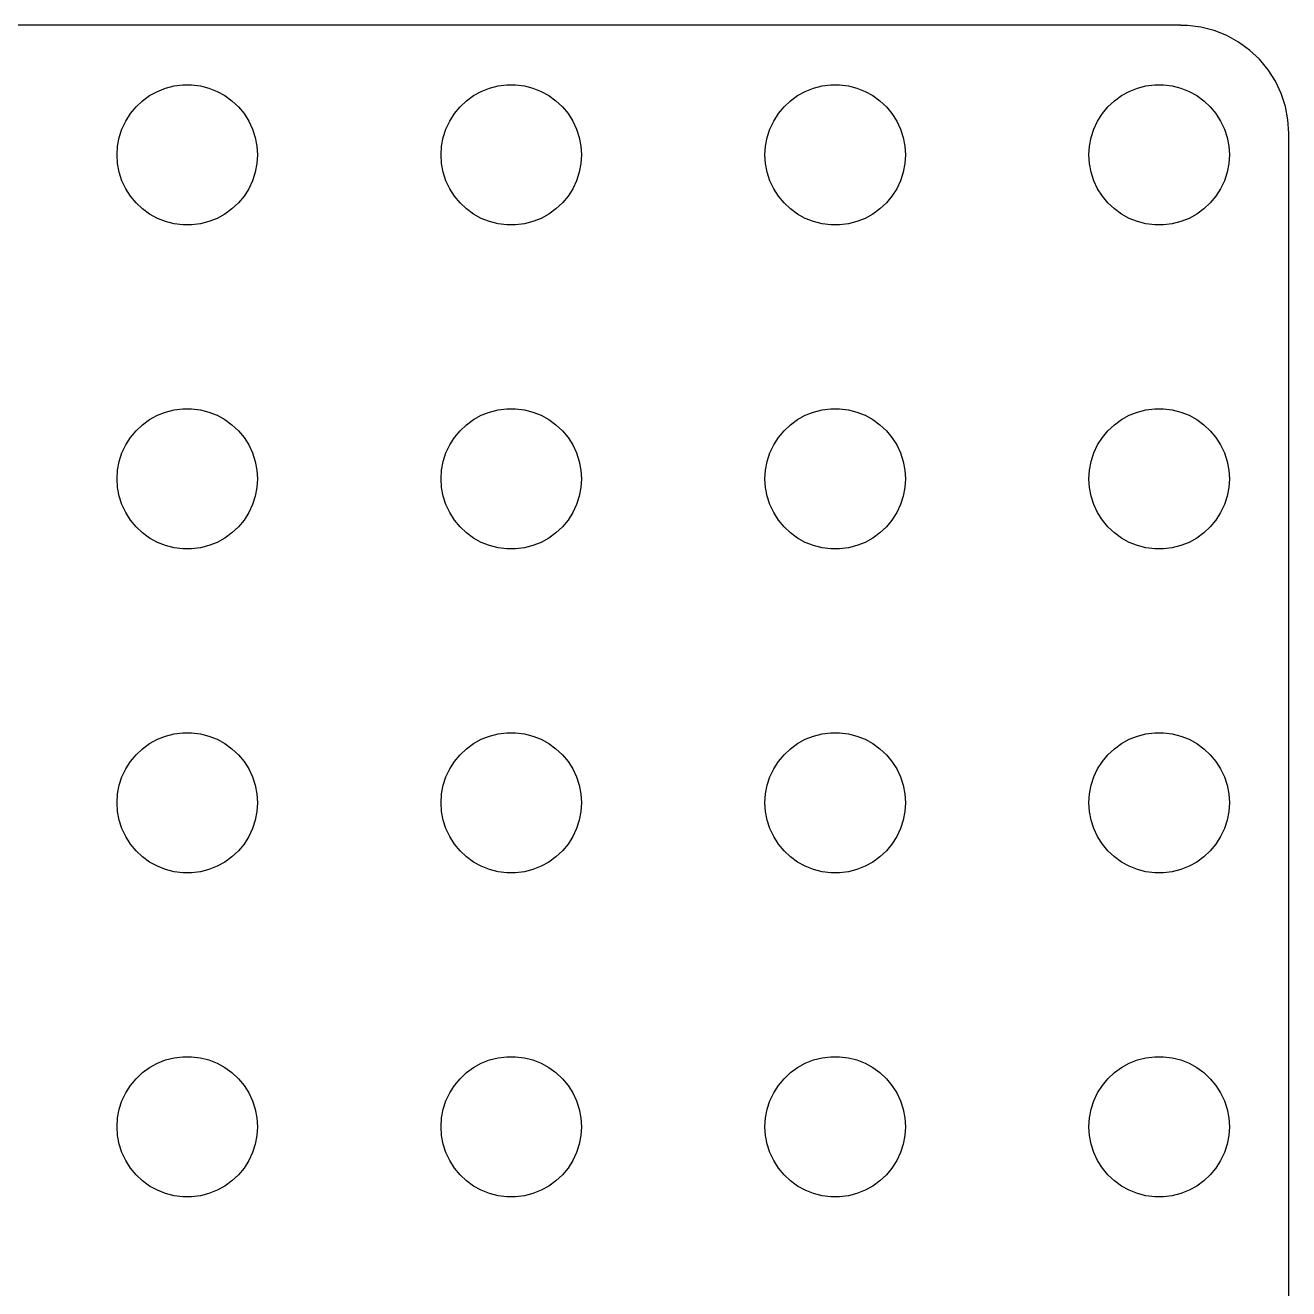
# Model space of a CAD drawing. Header units: metres. Extents: x 9 to 126, y 9 to 126.
# Drawn here: x 67.5 to 126, y 67.5 to 126 of the extents above; entities that cross this region are included whole.
import ezdxf

# ---------------------------------------------------------------- set-up
doc = ezdxf.new("R2010")
doc.units = ezdxf.units.M

msp = doc.modelspace()

# ---------------------------------------------------------------- linework, layer by layer
for p, q in [((121, 126), (14, 126)), ((121, 125.99), (121, 126)), ((121.314, 125.99), (121, 125.99)), ((121.937, 125.911), (121.314, 125.99)), ((122.545, 125.755), (121.937, 125.911)), ((123.129, 125.524), (122.545, 125.755)), ((123.679, 125.222), (123.129, 125.524)), ((124.187, 124.853), (123.679, 125.222)), ((124.645, 124.423), (124.187, 124.853)), ((125.045, 123.939), (124.645, 124.423)), ((125.382, 123.409), (125.045, 123.939)), ((73.2586, 122.744), (73.6162, 122.941)), ((73.6162, 122.941), (73.9957, 123.091)), ((73.9957, 123.091), (74.391, 123.192)), ((74.391, 123.192), (74.7959, 123.244)), ((74.7959, 123.244), (75.2041, 123.244)), ((75.2041, 123.244), (75.609, 123.192)), ((75.609, 123.192), (76.0043, 123.091)), ((76.0043, 123.091), (76.3838, 122.941)), ((76.3838, 122.941), (76.7414, 122.744)), ((88.2586, 122.744), (88.6162, 122.941)), ((88.6162, 122.941), (88.9957, 123.091)), ((88.9957, 123.091), (89.391, 123.192)), ((89.391, 123.192), (89.7959, 123.244)), ((89.7959, 123.244), (90.2041, 123.244)), ((90.2041, 123.244), (90.609, 123.192)), ((90.609, 123.192), (91.0043, 123.091)), ((91.0043, 123.091), (91.3838, 122.941)), ((91.3838, 122.941), (91.7414, 122.744)), ((103.259, 122.744), (103.616, 122.941)), ((103.616, 122.941), (103.996, 123.091)), ((103.996, 123.091), (104.391, 123.192)), ((104.391, 123.192), (104.796, 123.244)), ((104.796, 123.244), (105.204, 123.244)), ((105.204, 123.244), (105.609, 123.192)), ((105.609, 123.192), (106.004, 123.091)), ((106.004, 123.091), (106.384, 122.941)), ((106.384, 122.941), (106.741, 122.744)), ((118.259, 122.744), (118.616, 122.941)), ((118.616, 122.941), (118.996, 123.091)), ((118.996, 123.091), (119.391, 123.192)), ((119.391, 123.192), (119.796, 123.244)), ((119.796, 123.244), (120.204, 123.244)), ((120.204, 123.244), (120.609, 123.192)), ((120.609, 123.192), (121.004, 123.091)), ((121.004, 123.091), (121.384, 122.941)), ((121.384, 122.941), (121.741, 122.744)), ((125.649, 122.841), (125.382, 123.409)), ((72.6308, 122.225), (72.9284, 122.504)), ((72.9284, 122.504), (73.2586, 122.744)), ((76.7414, 122.744), (77.0716, 122.504)), ((77.0716, 122.504), (77.3691, 122.225)), ((87.6308, 122.225), (87.9284, 122.504)), ((87.9284, 122.504), (88.2586, 122.744)), ((91.7414, 122.744), (92.0716, 122.504)), ((92.0716, 122.504), (92.3691, 122.225)), ((102.631, 122.225), (102.928, 122.504)), ((102.928, 122.504), (103.259, 122.744)), ((106.741, 122.744), (107.072, 122.504)), ((107.072, 122.504), (107.369, 122.225)), ((117.631, 122.225), (117.928, 122.504)), ((117.928, 122.504), (118.259, 122.744)), ((121.741, 122.744), (122.072, 122.504)), ((122.072, 122.504), (122.369, 122.225)), ((125.843, 122.243), (125.649, 122.841)), ((72.152, 121.566), (72.3707, 121.91)), ((72.3707, 121.91), (72.6308, 122.225)), ((77.3691, 122.225), (77.6293, 121.91)), ((77.6293, 121.91), (77.848, 121.566)), ((87.152, 121.566), (87.3707, 121.91)), ((87.3707, 121.91), (87.6308, 122.225)), ((92.3691, 122.225), (92.6293, 121.91)), ((92.6293, 121.91), (92.848, 121.566)), ((102.152, 121.566), (102.371, 121.91)), ((102.371, 121.91), (102.631, 122.225)), ((107.369, 122.225), (107.629, 121.91)), ((107.629, 121.91), (107.848, 121.566)), ((117.152, 121.566), (117.371, 121.91)), ((117.371, 121.91), (117.631, 122.225)), ((122.369, 122.225), (122.629, 121.91)), ((122.629, 121.91), (122.848, 121.566)), ((125.961, 121.627), (125.843, 122.243)), ((71.8521, 120.808), (71.9782, 121.196)), ((71.9782, 121.196), (72.152, 121.566)), ((77.848, 121.566), (78.0218, 121.196)), ((78.0218, 121.196), (78.1479, 120.808)), ((86.8521, 120.808), (86.9782, 121.196)), ((86.9782, 121.196), (87.152, 121.566)), ((92.848, 121.566), (93.0218, 121.196)), ((93.0218, 121.196), (93.1479, 120.808)), ((101.852, 120.808), (101.978, 121.196)), ((101.978, 121.196), (102.152, 121.566)), ((107.848, 121.566), (108.022, 121.196)), ((108.022, 121.196), (108.148, 120.808)), ((116.852, 120.808), (116.978, 121.196)), ((116.978, 121.196), (117.152, 121.566)), ((122.848, 121.566), (123.022, 121.196)), ((123.022, 121.196), (123.148, 120.808)), ((126, 121), (125.961, 121.627)), ((71.7756, 120.407), (71.8521, 120.808)), ((78.1479, 120.808), (78.2244, 120.407)), ((86.7756, 120.407), (86.8521, 120.808)), ((93.1479, 120.808), (93.2244, 120.407)), ((101.776, 120.407), (101.852, 120.808)), ((108.148, 120.808), (108.224, 120.407)), ((116.776, 120.407), (116.852, 120.808)), ((123.148, 120.808), (123.224, 120.407)), ((126, 14), (126, 121)), ((71.75, 120), (71.7756, 120.407)), ((71.7756, 119.593), (71.75, 120)), ((78.2244, 120.407), (78.25, 120)), ((78.25, 120), (78.2244, 119.593)), ((86.75, 120), (86.7756, 120.407)), ((86.7756, 119.593), (86.75, 120)), ((93.2244, 120.407), (93.25, 120)), ((93.25, 120), (93.2244, 119.593)), ((101.75, 120), (101.776, 120.407)), ((101.776, 119.593), (101.75, 120)), ((108.224, 120.407), (108.25, 120)), ((108.25, 120), (108.224, 119.593)), ((116.75, 120), (116.776, 120.407)), ((116.776, 119.593), (116.75, 120)), ((123.224, 120.407), (123.25, 120)), ((123.25, 120), (123.224, 119.593)), ((71.8521, 119.192), (71.7756, 119.593)), ((78.2244, 119.593), (78.1479, 119.192)), ((86.8521, 119.192), (86.7756, 119.593)), ((93.2244, 119.593), (93.1479, 119.192)), ((101.852, 119.192), (101.776, 119.593)), ((108.224, 119.593), (108.148, 119.192)), ((116.852, 119.192), (116.776, 119.593)), ((123.224, 119.593), (123.148, 119.192)), ((71.9782, 118.804), (71.8521, 119.192)), ((72.152, 118.434), (71.9782, 118.804)), ((78.0218, 118.804), (77.848, 118.434)), ((78.1479, 119.192), (78.0218, 118.804)), ((86.9782, 118.804), (86.8521, 119.192)), ((87.152, 118.434), (86.9782, 118.804)), ((93.0218, 118.804), (92.848, 118.434)), ((93.1479, 119.192), (93.0218, 118.804)), ((101.978, 118.804), (101.852, 119.192)), ((102.152, 118.434), (101.978, 118.804)), ((108.022, 118.804), (107.848, 118.434)), ((108.148, 119.192), (108.022, 118.804)), ((116.978, 118.804), (116.852, 119.192)), ((117.152, 118.434), (116.978, 118.804)), ((123.022, 118.804), (122.848, 118.434)), ((123.148, 119.192), (123.022, 118.804)), ((72.3707, 118.09), (72.152, 118.434)), ((77.848, 118.434), (77.6293, 118.09)), ((87.3707, 118.09), (87.152, 118.434)), ((92.848, 118.434), (92.6293, 118.09)), ((102.371, 118.09), (102.152, 118.434)), ((107.848, 118.434), (107.629, 118.09)), ((117.371, 118.09), (117.152, 118.434)), ((122.848, 118.434), (122.629, 118.09)), ((72.6308, 117.775), (72.3707, 118.09)), ((72.9284, 117.496), (72.6308, 117.775)), ((77.3691, 117.775), (77.0716, 117.496)), ((77.6293, 118.09), (77.3691, 117.775)), ((87.6308, 117.775), (87.3707, 118.09)), ((87.9284, 117.496), (87.6308, 117.775)), ((92.3691, 117.775), (92.0716, 117.496)), ((92.6293, 118.09), (92.3691, 117.775)), ((102.631, 117.775), (102.371, 118.09)), ((102.928, 117.496), (102.631, 117.775)), ((107.369, 117.775), (107.072, 117.496)), ((107.629, 118.09), (107.369, 117.775)), ((117.631, 117.775), (117.371, 118.09)), ((117.928, 117.496), (117.631, 117.775)), ((122.369, 117.775), (122.072, 117.496)), ((122.629, 118.09), (122.369, 117.775)), ((73.2586, 117.256), (72.9284, 117.496)), ((73.6162, 117.059), (73.2586, 117.256)), ((73.9957, 116.909), (73.6162, 117.059)), ((76.3838, 117.059), (76.0043, 116.909)), ((76.7414, 117.256), (76.3838, 117.059)), ((77.0716, 117.496), (76.7414, 117.256)), ((88.2586, 117.256), (87.9284, 117.496)), ((88.6162, 117.059), (88.2586, 117.256)), ((88.9957, 116.909), (88.6162, 117.059)), ((91.3838, 117.059), (91.0043, 116.909)), ((91.7414, 117.256), (91.3838, 117.059)), ((92.0716, 117.496), (91.7414, 117.256)), ((103.259, 117.256), (102.928, 117.496)), ((103.616, 117.059), (103.259, 117.256)), ((103.996, 116.909), (103.616, 117.059)), ((106.384, 117.059), (106.004, 116.909)), ((106.741, 117.256), (106.384, 117.059)), ((107.072, 117.496), (106.741, 117.256)), ((118.259, 117.256), (117.928, 117.496)), ((118.616, 117.059), (118.259, 117.256)), ((118.996, 116.909), (118.616, 117.059)), ((121.384, 117.059), (121.004, 116.909)), ((121.741, 117.256), (121.384, 117.059)), ((122.072, 117.496), (121.741, 117.256)), ((74.391, 116.808), (73.9957, 116.909)), ((74.7959, 116.756), (74.391, 116.808)), ((75.2041, 116.756), (74.7959, 116.756)), ((75.609, 116.808), (75.2041, 116.756)), ((76.0043, 116.909), (75.609, 116.808)), ((89.391, 116.808), (88.9957, 116.909)), ((89.7959, 116.756), (89.391, 116.808)), ((90.2041, 116.756), (89.7959, 116.756)), ((90.609, 116.808), (90.2041, 116.756)), ((91.0043, 116.909), (90.609, 116.808)), ((104.391, 116.808), (103.996, 116.909)), ((104.796, 116.756), (104.391, 116.808)), ((105.204, 116.756), (104.796, 116.756)), ((105.609, 116.808), (105.204, 116.756)), ((106.004, 116.909), (105.609, 116.808)), ((119.391, 116.808), (118.996, 116.909)), ((119.796, 116.756), (119.391, 116.808)), ((120.204, 116.756), (119.796, 116.756)), ((120.609, 116.808), (120.204, 116.756)), ((121.004, 116.909), (120.609, 116.808)), ((74.391, 108.192), (74.7959, 108.244)), ((74.7959, 108.244), (75.2041, 108.244)), ((75.2041, 108.244), (75.609, 108.192)), ((89.391, 108.192), (89.7959, 108.244)), ((89.7959, 108.244), (90.2041, 108.244)), ((90.2041, 108.244), (90.609, 108.192)), ((104.391, 108.192), (104.796, 108.244)), ((104.796, 108.244), (105.204, 108.244)), ((105.204, 108.244), (105.609, 108.192)), ((119.391, 108.192), (119.796, 108.244)), ((119.796, 108.244), (120.204, 108.244)), ((120.204, 108.244), (120.609, 108.192)), ((72.9284, 107.504), (73.2586, 107.744)), ((73.2586, 107.744), (73.6162, 107.941)), ((73.6162, 107.941), (73.9957, 108.091)), ((73.9957, 108.091), (74.391, 108.192)), ((75.609, 108.192), (76.0043, 108.091)), ((76.0043, 108.091), (76.3838, 107.941)), ((76.3838, 107.941), (76.7414, 107.744)), ((76.7414, 107.744), (77.0716, 107.504)), ((87.9284, 107.504), (88.2586, 107.744)), ((88.2586, 107.744), (88.6162, 107.941)), ((88.6162, 107.941), (88.9957, 108.091)), ((88.9957, 108.091), (89.391, 108.192)), ((90.609, 108.192), (91.0043, 108.091)), ((91.0043, 108.091), (91.3838, 107.941)), ((91.3838, 107.941), (91.7414, 107.744)), ((91.7414, 107.744), (92.0716, 107.504)), ((102.928, 107.504), (103.259, 107.744)), ((103.259, 107.744), (103.616, 107.941)), ((103.616, 107.941), (103.996, 108.091)), ((103.996, 108.091), (104.391, 108.192)), ((105.609, 108.192), (106.004, 108.091)), ((106.004, 108.091), (106.384, 107.941)), ((106.384, 107.941), (106.741, 107.744)), ((106.741, 107.744), (107.072, 107.504)), ((117.928, 107.504), (118.259, 107.744)), ((118.259, 107.744), (118.616, 107.941)), ((118.616, 107.941), (118.996, 108.091)), ((118.996, 108.091), (119.391, 108.192)), ((120.609, 108.192), (121.004, 108.091)), ((121.004, 108.091), (121.384, 107.941)), ((121.384, 107.941), (121.741, 107.744)), ((121.741, 107.744), (122.072, 107.504)), ((72.3707, 106.91), (72.6308, 107.225)), ((72.6308, 107.225), (72.9284, 107.504)), ((77.0716, 107.504), (77.3691, 107.225)), ((77.3691, 107.225), (77.6293, 106.91)), ((87.3707, 106.91), (87.6308, 107.225)), ((87.6308, 107.225), (87.9284, 107.504)), ((92.0716, 107.504), (92.3691, 107.225)), ((92.3691, 107.225), (92.6293, 106.91)), ((102.371, 106.91), (102.631, 107.225)), ((102.631, 107.225), (102.928, 107.504)), ((107.072, 107.504), (107.369, 107.225)), ((107.369, 107.225), (107.629, 106.91)), ((117.371, 106.91), (117.631, 107.225)), ((117.631, 107.225), (117.928, 107.504)), ((122.072, 107.504), (122.369, 107.225)), ((122.369, 107.225), (122.629, 106.91)), ((71.9782, 106.196), (72.152, 106.566)), ((72.152, 106.566), (72.3707, 106.91)), ((77.6293, 106.91), (77.848, 106.566)), ((77.848, 106.566), (78.0218, 106.196)), ((86.9782, 106.196), (87.152, 106.566)), ((87.152, 106.566), (87.3707, 106.91)), ((92.6293, 106.91), (92.848, 106.566)), ((92.848, 106.566), (93.0218, 106.196)), ((101.978, 106.196), (102.152, 106.566)), ((102.152, 106.566), (102.371, 106.91)), ((107.629, 106.91), (107.848, 106.566)), ((107.848, 106.566), (108.022, 106.196)), ((116.978, 106.196), (117.152, 106.566)), ((117.152, 106.566), (117.371, 106.91)), ((122.629, 106.91), (122.848, 106.566)), ((122.848, 106.566), (123.022, 106.196)), ((71.8521, 105.808), (71.9782, 106.196)), ((78.0218, 106.196), (78.1479, 105.808)), ((86.8521, 105.808), (86.9782, 106.196)), ((93.0218, 106.196), (93.1479, 105.808)), ((101.852, 105.808), (101.978, 106.196)), ((108.022, 106.196), (108.148, 105.808)), ((116.852, 105.808), (116.978, 106.196)), ((123.022, 106.196), (123.148, 105.808)), ((71.75, 105), (71.7756, 105.407)), ((71.7756, 105.407), (71.8521, 105.808)), ((78.1479, 105.808), (78.2244, 105.407)), ((78.2244, 105.407), (78.25, 105)), ((86.75, 105), (86.7756, 105.407)), ((86.7756, 105.407), (86.8521, 105.808)), ((93.1479, 105.808), (93.2244, 105.407)), ((93.2244, 105.407), (93.25, 105)), ((101.75, 105), (101.776, 105.407)), ((101.776, 105.407), (101.852, 105.808)), ((108.148, 105.808), (108.224, 105.407)), ((108.224, 105.407), (108.25, 105)), ((116.75, 105), (116.776, 105.407)), ((116.776, 105.407), (116.852, 105.808)), ((123.148, 105.808), (123.224, 105.407)), ((123.224, 105.407), (123.25, 105)), ((71.7756, 104.593), (71.75, 105)), ((78.25, 105), (78.2244, 104.593)), ((86.7756, 104.593), (86.75, 105)), ((93.25, 105), (93.2244, 104.593)), ((101.776, 104.593), (101.75, 105)), ((108.25, 105), (108.224, 104.593)), ((116.776, 104.593), (116.75, 105)), ((123.25, 105), (123.224, 104.593)), ((71.8521, 104.192), (71.7756, 104.593)), ((71.9782, 103.804), (71.8521, 104.192)), ((78.1479, 104.192), (78.0218, 103.804)), ((78.2244, 104.593), (78.1479, 104.192)), ((86.8521, 104.192), (86.7756, 104.593)), ((86.9782, 103.804), (86.8521, 104.192)), ((93.1479, 104.192), (93.0218, 103.804)), ((93.2244, 104.593), (93.1479, 104.192)), ((101.852, 104.192), (101.776, 104.593)), ((101.978, 103.804), (101.852, 104.192)), ((108.148, 104.192), (108.022, 103.804)), ((108.224, 104.593), (108.148, 104.192)), ((116.852, 104.192), (116.776, 104.593)), ((116.978, 103.804), (116.852, 104.192)), ((123.148, 104.192), (123.022, 103.804)), ((123.224, 104.593), (123.148, 104.192)), ((72.152, 103.434), (71.9782, 103.804)), ((78.0218, 103.804), (77.848, 103.434)), ((87.152, 103.434), (86.9782, 103.804)), ((93.0218, 103.804), (92.848, 103.434)), ((102.152, 103.434), (101.978, 103.804)), ((108.022, 103.804), (107.848, 103.434)), ((117.152, 103.434), (116.978, 103.804)), ((123.022, 103.804), (122.848, 103.434)), ((72.3707, 103.09), (72.152, 103.434)), ((72.6308, 102.775), (72.3707, 103.09)), ((77.6293, 103.09), (77.3691, 102.775)), ((77.848, 103.434), (77.6293, 103.09)), ((87.3707, 103.09), (87.152, 103.434)), ((87.6308, 102.775), (87.3707, 103.09)), ((92.6293, 103.09), (92.3691, 102.775)), ((92.848, 103.434), (92.6293, 103.09)), ((102.371, 103.09), (102.152, 103.434)), ((102.631, 102.775), (102.371, 103.09)), ((107.629, 103.09), (107.369, 102.775)), ((107.848, 103.434), (107.629, 103.09)), ((117.371, 103.09), (117.152, 103.434)), ((117.631, 102.775), (117.371, 103.09)), ((122.629, 103.09), (122.369, 102.775)), ((122.848, 103.434), (122.629, 103.09)), ((72.9284, 102.496), (72.6308, 102.775)), ((73.2586, 102.256), (72.9284, 102.496)), ((77.0716, 102.496), (76.7414, 102.256)), ((77.3691, 102.775), (77.0716, 102.496)), ((87.9284, 102.496), (87.6308, 102.775)), ((88.2586, 102.256), (87.9284, 102.496)), ((92.0716, 102.496), (91.7414, 102.256)), ((92.3691, 102.775), (92.0716, 102.496)), ((102.928, 102.496), (102.631, 102.775)), ((103.259, 102.256), (102.928, 102.496)), ((107.072, 102.496), (106.741, 102.256)), ((107.369, 102.775), (107.072, 102.496)), ((117.928, 102.496), (117.631, 102.775)), ((118.259, 102.256), (117.928, 102.496)), ((122.072, 102.496), (121.741, 102.256)), ((122.369, 102.775), (122.072, 102.496)), ((73.6162, 102.059), (73.2586, 102.256)), ((73.9957, 101.909), (73.6162, 102.059)), ((74.391, 101.808), (73.9957, 101.909)), ((74.7959, 101.756), (74.391, 101.808)), ((75.609, 101.808), (75.2041, 101.756)), ((76.0043, 101.909), (75.609, 101.808)), ((76.3838, 102.059), (76.0043, 101.909)), ((76.7414, 102.256), (76.3838, 102.059)), ((88.6162, 102.059), (88.2586, 102.256)), ((88.9957, 101.909), (88.6162, 102.059)), ((89.391, 101.808), (88.9957, 101.909)), ((89.7959, 101.756), (89.391, 101.808)), ((90.609, 101.808), (90.2041, 101.756)), ((91.0043, 101.909), (90.609, 101.808)), ((91.3838, 102.059), (91.0043, 101.909)), ((91.7414, 102.256), (91.3838, 102.059)), ((103.616, 102.059), (103.259, 102.256)), ((103.996, 101.909), (103.616, 102.059)), ((104.391, 101.808), (103.996, 101.909)), ((104.796, 101.756), (104.391, 101.808)), ((105.609, 101.808), (105.204, 101.756)), ((106.004, 101.909), (105.609, 101.808)), ((106.384, 102.059), (106.004, 101.909)), ((106.741, 102.256), (106.384, 102.059)), ((118.616, 102.059), (118.259, 102.256)), ((118.996, 101.909), (118.616, 102.059)), ((119.391, 101.808), (118.996, 101.909)), ((119.796, 101.756), (119.391, 101.808)), ((120.609, 101.808), (120.204, 101.756)), ((121.004, 101.909), (120.609, 101.808)), ((121.384, 102.059), (121.004, 101.909)), ((121.741, 102.256), (121.384, 102.059)), ((75.2041, 101.756), (74.7959, 101.756)), ((90.2041, 101.756), (89.7959, 101.756)), ((105.204, 101.756), (104.796, 101.756)), ((120.204, 101.756), (119.796, 101.756)), ((73.6162, 92.9407), (73.9957, 93.0909)), ((73.9957, 93.0909), (74.391, 93.1924)), ((74.391, 93.1924), (74.7959, 93.2436)), ((74.7959, 93.2436), (75.2041, 93.2436)), ((75.2041, 93.2436), (75.609, 93.1924)), ((75.609, 93.1924), (76.0043, 93.0909)), ((76.0043, 93.0909), (76.3838, 92.9407)), ((88.6162, 92.9407), (88.9957, 93.0909)), ((88.9957, 93.0909), (89.391, 93.1924)), ((89.391, 93.1924), (89.7959, 93.2436)), ((89.7959, 93.2436), (90.2041, 93.2436)), ((90.2041, 93.2436), (90.609, 93.1924)), ((90.609, 93.1924), (91.0043, 93.0909)), ((91.0043, 93.0909), (91.3838, 92.9407)), ((103.616, 92.9407), (103.996, 93.0909)), ((103.996, 93.0909), (104.391, 93.1924)), ((104.391, 93.1924), (104.796, 93.2436)), ((104.796, 93.2436), (105.204, 93.2436)), ((105.204, 93.2436), (105.609, 93.1924)), ((105.609, 93.1924), (106.004, 93.0909)), ((106.004, 93.0909), (106.384, 92.9407)), ((118.616, 92.9407), (118.996, 93.0909)), ((118.996, 93.0909), (119.391, 93.1924)), ((119.391, 93.1924), (119.796, 93.2436)), ((119.796, 93.2436), (120.204, 93.2436)), ((120.204, 93.2436), (120.609, 93.1924)), ((120.609, 93.1924), (121.004, 93.0909)), ((121.004, 93.0909), (121.384, 92.9407)), ((72.6308, 92.2248), (72.9284, 92.5042)), ((72.9284, 92.5042), (73.2586, 92.7441)), ((73.2586, 92.7441), (73.6162, 92.9407)), ((76.3838, 92.9407), (76.7414, 92.7441)), ((76.7414, 92.7441), (77.0716, 92.5042)), ((77.0716, 92.5042), (77.3691, 92.2248)), ((87.6308, 92.2248), (87.9284, 92.5042)), ((87.9284, 92.5042), (88.2586, 92.7441)), ((88.2586, 92.7441), (88.6162, 92.9407)), ((91.3838, 92.9407), (91.7414, 92.7441)), ((91.7414, 92.7441), (92.0716, 92.5042)), ((92.0716, 92.5042), (92.3691, 92.2248)), ((102.631, 92.2248), (102.928, 92.5042)), ((102.928, 92.5042), (103.259, 92.7441)), ((103.259, 92.7441), (103.616, 92.9407)), ((106.384, 92.9407), (106.741, 92.7441)), ((106.741, 92.7441), (107.072, 92.5042)), ((107.072, 92.5042), (107.369, 92.2248)), ((117.631, 92.2248), (117.928, 92.5042)), ((117.928, 92.5042), (118.259, 92.7441)), ((118.259, 92.7441), (118.616, 92.9407)), ((121.384, 92.9407), (121.741, 92.7441)), ((121.741, 92.7441), (122.072, 92.5042)), ((122.072, 92.5042), (122.369, 92.2248)), ((72.152, 91.5657), (72.3707, 91.9103)), ((72.3707, 91.9103), (72.6308, 92.2248)), ((77.3691, 92.2248), (77.6293, 91.9103)), ((77.6293, 91.9103), (77.848, 91.5657)), ((87.152, 91.5657), (87.3707, 91.9103)), ((87.3707, 91.9103), (87.6308, 92.2248)), ((92.3691, 92.2248), (92.6293, 91.9103)), ((92.6293, 91.9103), (92.848, 91.5657)), ((102.152, 91.5657), (102.371, 91.9103)), ((102.371, 91.9103), (102.631, 92.2248)), ((107.369, 92.2248), (107.629, 91.9103)), ((107.629, 91.9103), (107.848, 91.5657)), ((117.152, 91.5657), (117.371, 91.9103)), ((117.371, 91.9103), (117.631, 92.2248)), ((122.369, 92.2248), (122.629, 91.9103)), ((122.629, 91.9103), (122.848, 91.5657)), ((71.9782, 91.1964), (72.152, 91.5657)), ((77.848, 91.5657), (78.0218, 91.1964)), ((86.9782, 91.1964), (87.152, 91.5657)), ((92.848, 91.5657), (93.0218, 91.1964)), ((101.978, 91.1964), (102.152, 91.5657)), ((107.848, 91.5657), (108.022, 91.1964)), ((116.978, 91.1964), (117.152, 91.5657)), ((122.848, 91.5657), (123.022, 91.1964)), ((71.7756, 90.4073), (71.8521, 90.8082)), ((71.8521, 90.8082), (71.9782, 91.1964)), ((78.0218, 91.1964), (78.1479, 90.8082)), ((78.1479, 90.8082), (78.2244, 90.4073)), ((86.7756, 90.4073), (86.8521, 90.8082)), ((86.8521, 90.8082), (86.9782, 91.1964)), ((93.0218, 91.1964), (93.1479, 90.8082)), ((93.1479, 90.8082), (93.2244, 90.4073)), ((101.776, 90.4073), (101.852, 90.8082)), ((101.852, 90.8082), (101.978, 91.1964)), ((108.022, 91.1964), (108.148, 90.8082)), ((108.148, 90.8082), (108.224, 90.4073)), ((116.776, 90.4073), (116.852, 90.8082)), ((116.852, 90.8082), (116.978, 91.1964)), ((123.022, 91.1964), (123.148, 90.8082)), ((123.148, 90.8082), (123.224, 90.4073)), ((71.75, 90), (71.7756, 90.4073)), ((78.2244, 90.4073), (78.25, 90)), ((86.75, 90), (86.7756, 90.4073)), ((93.2244, 90.4073), (93.25, 90)), ((101.75, 90), (101.776, 90.4073)), ((108.224, 90.4073), (108.25, 90)), ((116.75, 90), (116.776, 90.4073)), ((123.224, 90.4073), (123.25, 90)), ((71.7756, 89.5927), (71.75, 90)), ((71.8521, 89.1918), (71.7756, 89.5927)), ((78.2244, 89.5927), (78.1479, 89.1918)), ((78.25, 90), (78.2244, 89.5927)), ((86.7756, 89.5927), (86.75, 90)), ((86.8521, 89.1918), (86.7756, 89.5927)), ((93.2244, 89.5927), (93.1479, 89.1918)), ((93.25, 90), (93.2244, 89.5927)), ((101.776, 89.5927), (101.75, 90)), ((101.852, 89.1918), (101.776, 89.5927)), ((108.224, 89.5927), (108.148, 89.1918)), ((108.25, 90), (108.224, 89.5927)), ((116.776, 89.5927), (116.75, 90)), ((116.852, 89.1918), (116.776, 89.5927)), ((123.224, 89.5927), (123.148, 89.1918)), ((123.25, 90), (123.224, 89.5927)), ((71.9782, 88.8036), (71.8521, 89.1918)), ((78.1479, 89.1918), (78.0218, 88.8036)), ((86.9782, 88.8036), (86.8521, 89.1918)), ((93.1479, 89.1918), (93.0218, 88.8036)), ((101.978, 88.8036), (101.852, 89.1918)), ((108.148, 89.1918), (108.022, 88.8036)), ((116.978, 88.8036), (116.852, 89.1918)), ((123.148, 89.1918), (123.022, 88.8036)), ((72.152, 88.4343), (71.9782, 88.8036)), ((72.3707, 88.0897), (72.152, 88.4343)), ((77.848, 88.4343), (77.6293, 88.0897)), ((78.0218, 88.8036), (77.848, 88.4343)), ((87.152, 88.4343), (86.9782, 88.8036)), ((87.3707, 88.0897), (87.152, 88.4343)), ((92.848, 88.4343), (92.6293, 88.0897)), ((93.0218, 88.8036), (92.848, 88.4343)), ((102.152, 88.4343), (101.978, 88.8036)), ((102.371, 88.0897), (102.152, 88.4343)), ((107.848, 88.4343), (107.629, 88.0897)), ((108.022, 88.8036), (107.848, 88.4343)), ((117.152, 88.4343), (116.978, 88.8036)), ((117.371, 88.0897), (117.152, 88.4343)), ((122.848, 88.4343), (122.629, 88.0897)), ((123.022, 88.8036), (122.848, 88.4343)), ((72.6308, 87.7752), (72.3707, 88.0897)), ((72.9284, 87.4958), (72.6308, 87.7752)), ((77.3691, 87.7752), (77.0716, 87.4958)), ((77.6293, 88.0897), (77.3691, 87.7752)), ((87.6308, 87.7752), (87.3707, 88.0897)), ((87.9284, 87.4958), (87.6308, 87.7752)), ((92.3691, 87.7752), (92.0716, 87.4958)), ((92.6293, 88.0897), (92.3691, 87.7752)), ((102.631, 87.7752), (102.371, 88.0897)), ((102.928, 87.4958), (102.631, 87.7752)), ((107.369, 87.7752), (107.072, 87.4958)), ((107.629, 88.0897), (107.369, 87.7752)), ((117.631, 87.7752), (117.371, 88.0897)), ((117.928, 87.4958), (117.631, 87.7752)), ((122.369, 87.7752), (122.072, 87.4958)), ((122.629, 88.0897), (122.369, 87.7752)), ((73.2586, 87.2559), (72.9284, 87.4958)), ((73.6162, 87.0593), (73.2586, 87.2559)), ((76.7414, 87.2559), (76.3838, 87.0593)), ((77.0716, 87.4958), (76.7414, 87.2559)), ((88.2586, 87.2559), (87.9284, 87.4958)), ((88.6162, 87.0593), (88.2586, 87.2559)), ((91.7414, 87.2559), (91.3838, 87.0593)), ((92.0716, 87.4958), (91.7414, 87.2559)), ((103.259, 87.2559), (102.928, 87.4958)), ((103.616, 87.0593), (103.259, 87.2559)), ((106.741, 87.2559), (106.384, 87.0593)), ((107.072, 87.4958), (106.741, 87.2559)), ((118.259, 87.2559), (117.928, 87.4958)), ((118.616, 87.0593), (118.259, 87.2559)), ((121.741, 87.2559), (121.384, 87.0593)), ((122.072, 87.4958), (121.741, 87.2559)), ((73.9957, 86.9091), (73.6162, 87.0593)), ((74.391, 86.8076), (73.9957, 86.9091)), ((74.7959, 86.7564), (74.391, 86.8076)), ((75.2041, 86.7564), (74.7959, 86.7564)), ((75.609, 86.8076), (75.2041, 86.7564)), ((76.0043, 86.9091), (75.609, 86.8076)), ((76.3838, 87.0593), (76.0043, 86.9091)), ((88.9957, 86.9091), (88.6162, 87.0593)), ((89.391, 86.8076), (88.9957, 86.9091)), ((89.7959, 86.7564), (89.391, 86.8076)), ((90.2041, 86.7564), (89.7959, 86.7564)), ((90.609, 86.8076), (90.2041, 86.7564)), ((91.0043, 86.9091), (90.609, 86.8076)), ((91.3838, 87.0593), (91.0043, 86.9091)), ((103.996, 86.9091), (103.616, 87.0593)), ((104.391, 86.8076), (103.996, 86.9091)), ((104.796, 86.7564), (104.391, 86.8076)), ((105.204, 86.7564), (104.796, 86.7564)), ((105.609, 86.8076), (105.204, 86.7564)), ((106.004, 86.9091), (105.609, 86.8076)), ((106.384, 87.0593), (106.004, 86.9091)), ((118.996, 86.9091), (118.616, 87.0593)), ((119.391, 86.8076), (118.996, 86.9091)), ((119.796, 86.7564), (119.391, 86.8076)), ((120.204, 86.7564), (119.796, 86.7564)), ((120.609, 86.8076), (120.204, 86.7564)), ((121.004, 86.9091), (120.609, 86.8076)), ((121.384, 87.0593), (121.004, 86.9091)), ((73.2586, 77.7441), (73.6162, 77.9407)), ((73.6162, 77.9407), (73.9957, 78.0909)), ((73.9957, 78.0909), (74.391, 78.1924)), ((74.391, 78.1924), (74.7959, 78.2436)), ((74.7959, 78.2436), (75.2041, 78.2436)), ((75.2041, 78.2436), (75.609, 78.1924)), ((75.609, 78.1924), (76.0043, 78.0909)), ((76.0043, 78.0909), (76.3838, 77.9407)), ((76.3838, 77.9407), (76.7414, 77.7441)), ((88.2586, 77.7441), (88.6162, 77.9407)), ((88.6162, 77.9407), (88.9957, 78.0909)), ((88.9957, 78.0909), (89.391, 78.1924)), ((89.391, 78.1924), (89.7959, 78.2436)), ((89.7959, 78.2436), (90.2041, 78.2436)), ((90.2041, 78.2436), (90.609, 78.1924)), ((90.609, 78.1924), (91.0043, 78.0909)), ((91.0043, 78.0909), (91.3838, 77.9407)), ((91.3838, 77.9407), (91.7414, 77.7441)), ((103.259, 77.7441), (103.616, 77.9407)), ((103.616, 77.9407), (103.996, 78.0909)), ((103.996, 78.0909), (104.391, 78.1924)), ((104.391, 78.1924), (104.796, 78.2436)), ((104.796, 78.2436), (105.204, 78.2436)), ((105.204, 78.2436), (105.609, 78.1924)), ((105.609, 78.1924), (106.004, 78.0909)), ((106.004, 78.0909), (106.384, 77.9407)), ((106.384, 77.9407), (106.741, 77.7441)), ((118.259, 77.7441), (118.616, 77.9407)), ((118.616, 77.9407), (118.996, 78.0909)), ((118.996, 78.0909), (119.391, 78.1924)), ((119.391, 78.1924), (119.796, 78.2436)), ((119.796, 78.2436), (120.204, 78.2436)), ((120.204, 78.2436), (120.609, 78.1924)), ((120.609, 78.1924), (121.004, 78.0909)), ((121.004, 78.0909), (121.384, 77.9407)), ((121.384, 77.9407), (121.741, 77.7441)), ((72.3707, 76.9103), (72.6308, 77.2248)), ((72.6308, 77.2248), (72.9284, 77.5042)), ((72.9284, 77.5042), (73.2586, 77.7441)), ((76.7414, 77.7441), (77.0716, 77.5042)), ((77.0716, 77.5042), (77.3691, 77.2248)), ((77.3691, 77.2248), (77.6293, 76.9103)), ((87.3707, 76.9103), (87.6308, 77.2248)), ((87.6308, 77.2248), (87.9284, 77.5042)), ((87.9284, 77.5042), (88.2586, 77.7441)), ((91.7414, 77.7441), (92.0716, 77.5042)), ((92.0716, 77.5042), (92.3691, 77.2248)), ((92.3691, 77.2248), (92.6293, 76.9103)), ((102.371, 76.9103), (102.631, 77.2248)), ((102.631, 77.2248), (102.928, 77.5042)), ((102.928, 77.5042), (103.259, 77.7441)), ((106.741, 77.7441), (107.072, 77.5042)), ((107.072, 77.5042), (107.369, 77.2248)), ((107.369, 77.2248), (107.629, 76.9103)), ((117.371, 76.9103), (117.631, 77.2248)), ((117.631, 77.2248), (117.928, 77.5042)), ((117.928, 77.5042), (118.259, 77.7441)), ((121.741, 77.7441), (122.072, 77.5042)), ((122.072, 77.5042), (122.369, 77.2248)), ((122.369, 77.2248), (122.629, 76.9103)), ((72.152, 76.5657), (72.3707, 76.9103)), ((77.6293, 76.9103), (77.848, 76.5657)), ((87.152, 76.5657), (87.3707, 76.9103)), ((92.6293, 76.9103), (92.848, 76.5657)), ((102.152, 76.5657), (102.371, 76.9103)), ((107.629, 76.9103), (107.848, 76.5657)), ((117.152, 76.5657), (117.371, 76.9103)), ((122.629, 76.9103), (122.848, 76.5657)), ((71.8521, 75.8082), (71.9782, 76.1964)), ((71.9782, 76.1964), (72.152, 76.5657)), ((77.848, 76.5657), (78.0218, 76.1964)), ((78.0218, 76.1964), (78.1479, 75.8082)), ((86.8521, 75.8082), (86.9782, 76.1964)), ((86.9782, 76.1964), (87.152, 76.5657)), ((92.848, 76.5657), (93.0218, 76.1964)), ((93.0218, 76.1964), (93.1479, 75.8082)), ((101.852, 75.8082), (101.978, 76.1964)), ((101.978, 76.1964), (102.152, 76.5657)), ((107.848, 76.5657), (108.022, 76.1964)), ((108.022, 76.1964), (108.148, 75.8082)), ((116.852, 75.8082), (116.978, 76.1964)), ((116.978, 76.1964), (117.152, 76.5657)), ((122.848, 76.5657), (123.022, 76.1964)), ((123.022, 76.1964), (123.148, 75.8082)), ((71.7756, 75.4073), (71.8521, 75.8082)), ((78.1479, 75.8082), (78.2244, 75.4073)), ((86.7756, 75.4073), (86.8521, 75.8082)), ((93.1479, 75.8082), (93.2244, 75.4073)), ((101.776, 75.4073), (101.852, 75.8082)), ((108.148, 75.8082), (108.224, 75.4073)), ((116.776, 75.4073), (116.852, 75.8082)), ((123.148, 75.8082), (123.224, 75.4073)), ((71.75, 75), (71.7756, 75.4073)), ((71.7756, 74.5927), (71.75, 75)), ((78.2244, 75.4073), (78.25, 75)), ((78.25, 75), (78.2244, 74.5927)), ((86.75, 75), (86.7756, 75.4073)), ((86.7756, 74.5927), (86.75, 75)), ((93.2244, 75.4073), (93.25, 75)), ((93.25, 75), (93.2244, 74.5927)), ((101.75, 75), (101.776, 75.4073)), ((101.776, 74.5927), (101.75, 75)), ((108.224, 75.4073), (108.25, 75)), ((108.25, 75), (108.224, 74.5927)), ((116.75, 75), (116.776, 75.4073)), ((116.776, 74.5927), (116.75, 75)), ((123.224, 75.4073), (123.25, 75)), ((123.25, 75), (123.224, 74.5927)), ((71.8521, 74.1918), (71.7756, 74.5927)), ((78.2244, 74.5927), (78.1479, 74.1918)), ((86.8521, 74.1918), (86.7756, 74.5927)), ((93.2244, 74.5927), (93.1479, 74.1918)), ((101.852, 74.1918), (101.776, 74.5927)), ((108.224, 74.5927), (108.148, 74.1918)), ((116.852, 74.1918), (116.776, 74.5927)), ((123.224, 74.5927), (123.148, 74.1918)), ((71.9782, 73.8036), (71.8521, 74.1918)), ((72.152, 73.4343), (71.9782, 73.8036)), ((78.0218, 73.8036), (77.848, 73.4343)), ((78.1479, 74.1918), (78.0218, 73.8036)), ((86.9782, 73.8036), (86.8521, 74.1918)), ((87.152, 73.4343), (86.9782, 73.8036)), ((93.0218, 73.8036), (92.848, 73.4343)), ((93.1479, 74.1918), (93.0218, 73.8036)), ((101.978, 73.8036), (101.852, 74.1918)), ((102.152, 73.4343), (101.978, 73.8036)), ((108.022, 73.8036), (107.848, 73.4343)), ((108.148, 74.1918), (108.022, 73.8036)), ((116.978, 73.8036), (116.852, 74.1918)), ((117.152, 73.4343), (116.978, 73.8036)), ((123.022, 73.8036), (122.848, 73.4343)), ((123.148, 74.1918), (123.022, 73.8036)), ((72.3707, 73.0897), (72.152, 73.4343)), ((77.848, 73.4343), (77.6293, 73.0897)), ((87.3707, 73.0897), (87.152, 73.4343)), ((92.848, 73.4343), (92.6293, 73.0897)), ((102.371, 73.0897), (102.152, 73.4343)), ((107.848, 73.4343), (107.629, 73.0897)), ((117.371, 73.0897), (117.152, 73.4343)), ((122.848, 73.4343), (122.629, 73.0897)), ((72.6308, 72.7752), (72.3707, 73.0897)), ((72.9284, 72.4958), (72.6308, 72.7752)), ((77.3691, 72.7752), (77.0716, 72.4958)), ((77.6293, 73.0897), (77.3691, 72.7752)), ((87.6308, 72.7752), (87.3707, 73.0897)), ((87.9284, 72.4958), (87.6308, 72.7752)), ((92.3691, 72.7752), (92.0716, 72.4958)), ((92.6293, 73.0897), (92.3691, 72.7752)), ((102.631, 72.7752), (102.371, 73.0897)), ((102.928, 72.4958), (102.631, 72.7752)), ((107.369, 72.7752), (107.072, 72.4958)), ((107.629, 73.0897), (107.369, 72.7752)), ((117.631, 72.7752), (117.371, 73.0897)), ((117.928, 72.4958), (117.631, 72.7752)), ((122.369, 72.7752), (122.072, 72.4958)), ((122.629, 73.0897), (122.369, 72.7752)), ((73.2586, 72.2559), (72.9284, 72.4958)), ((73.6162, 72.0593), (73.2586, 72.2559)), ((73.9957, 71.9091), (73.6162, 72.0593)), ((76.3838, 72.0593), (76.0043, 71.9091)), ((76.7414, 72.2559), (76.3838, 72.0593)), ((77.0716, 72.4958), (76.7414, 72.2559)), ((88.2586, 72.2559), (87.9284, 72.4958)), ((88.6162, 72.0593), (88.2586, 72.2559)), ((88.9957, 71.9091), (88.6162, 72.0593)), ((91.3838, 72.0593), (91.0043, 71.9091)), ((91.7414, 72.2559), (91.3838, 72.0593)), ((92.0716, 72.4958), (91.7414, 72.2559)), ((103.259, 72.2559), (102.928, 72.4958)), ((103.616, 72.0593), (103.259, 72.2559)), ((103.996, 71.9091), (103.616, 72.0593)), ((106.384, 72.0593), (106.004, 71.9091)), ((106.741, 72.2559), (106.384, 72.0593)), ((107.072, 72.4958), (106.741, 72.2559)), ((118.259, 72.2559), (117.928, 72.4958)), ((118.616, 72.0593), (118.259, 72.2559)), ((118.996, 71.9091), (118.616, 72.0593)), ((121.384, 72.0593), (121.004, 71.9091)), ((121.741, 72.2559), (121.384, 72.0593)), ((122.072, 72.4958), (121.741, 72.2559)), ((74.391, 71.8076), (73.9957, 71.9091)), ((74.7959, 71.7564), (74.391, 71.8076)), ((75.2041, 71.7564), (74.7959, 71.7564)), ((75.609, 71.8076), (75.2041, 71.7564)), ((76.0043, 71.9091), (75.609, 71.8076)), ((89.391, 71.8076), (88.9957, 71.9091)), ((89.7959, 71.7564), (89.391, 71.8076)), ((90.2041, 71.7564), (89.7959, 71.7564)), ((90.609, 71.8076), (90.2041, 71.7564)), ((91.0043, 71.9091), (90.609, 71.8076)), ((104.391, 71.8076), (103.996, 71.9091)), ((104.796, 71.7564), (104.391, 71.8076)), ((105.204, 71.7564), (104.796, 71.7564)), ((105.609, 71.8076), (105.204, 71.7564)), ((106.004, 71.9091), (105.609, 71.8076)), ((119.391, 71.8076), (118.996, 71.9091)), ((119.796, 71.7564), (119.391, 71.8076)), ((120.204, 71.7564), (119.796, 71.7564)), ((120.609, 71.8076), (120.204, 71.7564)), ((121.004, 71.9091), (120.609, 71.8076))]:
    msp.add_line(p, q)

doc.saveas('drawing.dxf')
